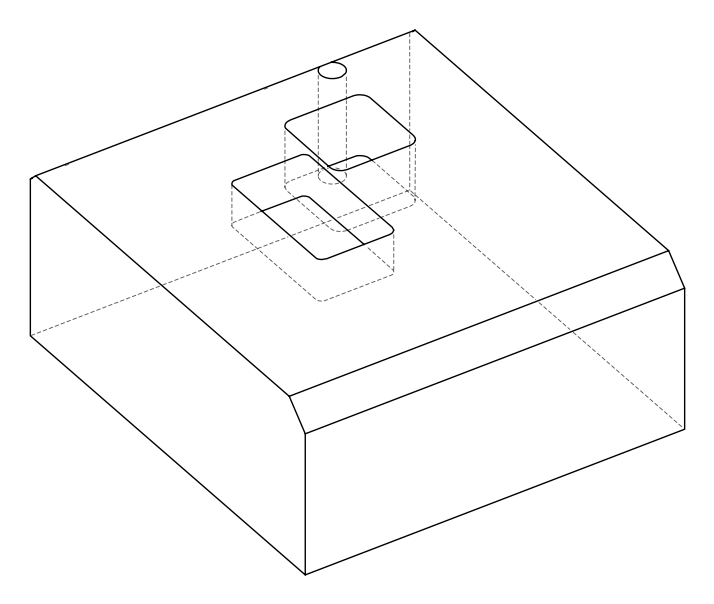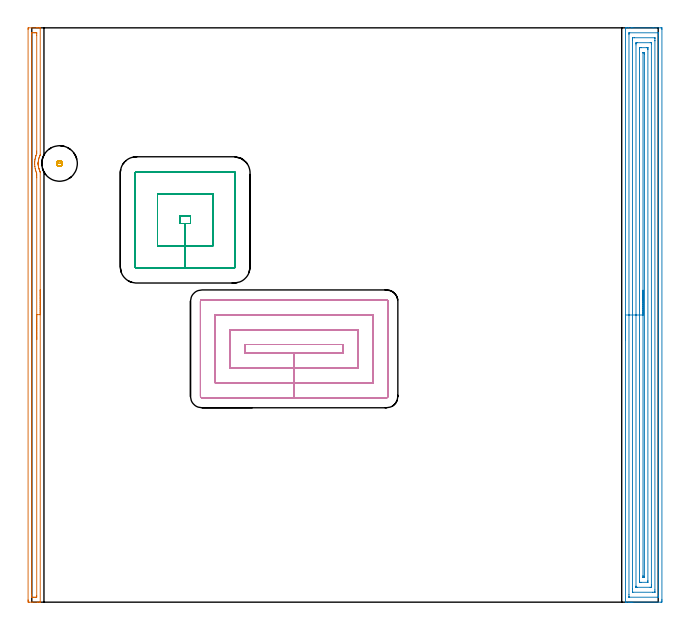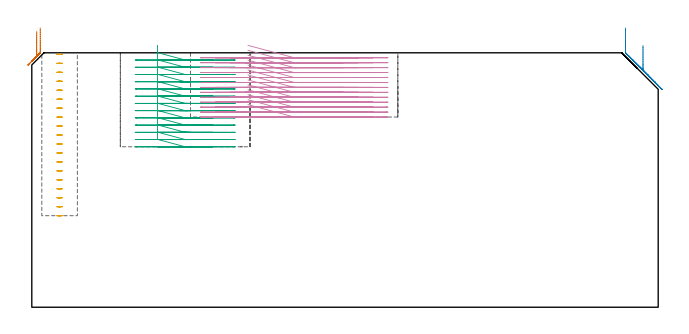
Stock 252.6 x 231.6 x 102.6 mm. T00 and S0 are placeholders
(PLAN: 5 operations, 3 tool changes, 42.9 min)
(1 AREA_MILL | FG_CHAMFER_SURFACE | UGT0205_001 | 3.89 min | 2785 mm3)
(2 AREA_MILL_1 | FG_CHAMFER_SURFACE_1 | UGT0205_001 | 11.32 min | 25024 mm3)
(3 MILL_RECTANGULAR_POCKET | POCKET_RECTANGULAR_STRAIGHT | NXT0201_011 | Follow Part, ap 3, ae 75% | 8.9 min | 99537 mm3)
(4 MILL_RECTANGULAR_POCKET_1 | POCKET_RECTANGULAR_STRAIGHT_1 | NXT0201_009 | Follow Part, ap 2, ae 75% | 17.96 min | 102399 mm3)
(5 MILL_BLIND_HOLE_FROM_SOLID_MATERIAL | STEP1POCKET | NXT0201_011 | Spiral | 0.84 min | 10552 mm3)
(TOOL UGT0205_001 | Chamfer Mill 20 x 3 x 45 deg. | D20 FL50 Z2)
(TOOL NXT0201_011 | ENDMILL 12mm [2P460-1200-NA 1630] | D12 FL38 Z6)
(TOOL NXT0201_009 | ENDMILL 8mm [2P460-0800-NA 1630] | D8 FL26 Z6)
(OP 1 AREA_MILL)
G17 G21 G94 G90
T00 M6
G54
G17 G0 G90 X3.4 Y125.936 S1061 M3
G43 Z112.6 H0
G94 G1 Y125.898 Z111.728 F250.
Y125.785 Z110.863
Y125.596 Z110.012
Y125.333 Z109.18
Y125. Z108.374
Y124.597 Z107.6
Y124.128 Z106.864
Y123.597 Z106.172
Y123.008 Z105.529
Y122.364 Z104.939
Y121.672 Z104.408
Y120.936 Z103.94
Y120.163 Z103.537
Y119.357 Z103.203
Y118.525 Z102.941
Y117.673 Z102.752
Y116.808 Z102.638
Y115.936 Z102.6
Y0.166
X3.397 Y0.01 Z102.588
X3.298 Y0.002 Z102.49
X3.194 Y0. Z102.393
X2.899 Z102.098
X2.254 Z101.448
X0.193 Z99.39
X-1.108 Z98.088
X-1.223 Y0.002 Z97.973
X-1.493 Y0.01 Z97.703
X-1.498 Y0.329 Z97.7
X-1.5 Y0.612
Y0.897
Y230.988
X-1.498 Y231.271
X-1.493 Y231.59 Z97.702
X-1.223 Y231.6 Z97.973
X1.931 Z101.127
X2.254 Z101.448
X2.899 Z102.098
X3.194 Z102.393
X3.298 Y231.598 Z102.49
X3.397 Y231.59 Z102.588
X3.4 Y231.434 Z102.6
Y180.537
X3.396 Y180.271 Z102.59
X3.306 Y180.091 Z102.502
X3.28 Y180.041 Z102.478
X3.164 Y179.773 Z102.364
X3.089 Y179.597 Z102.288
X2.941 Y179.198 Z102.137
X2.922 Y179.148 Z102.119
X2.792 Y178.704 Z101.988
X2.729 Y178.43 Z101.927
X2.701 Y178.305 Z101.898
X2.69 Y178.256 Z101.888
X2.661 Y178.08 Z101.86
X2.617 Y177.811 Z101.817
X2.576 Y177.412 Z101.774
X2.571 Y177.364 Z101.769
X2.558 Y177.141 Z101.757
X2.556 Y177.095 Z101.756
X2.555 Y177.041 Z101.753
X2.552 Y176.95 Z101.752
X2.551 Y176.918 Z101.751
X2.561 Y176.742 Z101.756
X2.566 Y176.681 Z101.755
X2.57 Y176.547 Z101.764
X2.571 Y176.519 Z101.765
X2.573 Y176.472 Z101.767
X2.599 Y176.202 Z101.792
X2.607 Y176.098 Z101.804
X2.614 Y176.025 Z101.811
X2.683 Y175.579 Z101.881
X2.782 Y175.132 Z101.98
X2.82 Y174.996 Z102.02
X2.833 Y174.951 Z102.032
X2.899 Y174.733 Z102.091
X2.912 Y174.687 Z102.105
X3.075 Y174.238 Z102.272
X3.263 Y173.795 Z102.462
X3.308 Y173.705 Z102.507
X3.388 Y173.547 Z102.582
X3.396 Y173.516 Z102.589
X3.402 Y173.46 Z102.598
X3.4 Y173.395 Z102.6
Y115.936
X1.986 Z101.186
X1.985 Y2.674 Z101.185
X1.984 Y2.398 Z101.184
X1.98 Y2.09 Z101.18
X1.979 Y2.021 Z101.179
X1.9 Y2.01 Z101.1
X1.769 Y2.003 Z100.969
X1.385 Y2.001 Z100.585
X0.903 Y2. Z100.103
X0.516 Z99.716
X0.032 Y2.002 Z99.232
X-0.061 Y2.008 Z99.139
X-0.079 Y2.01 Z99.121
X-0.081 Y2.042 Z99.119
X-0.084 Y2.121 Z99.116
X-0.085 Y2.398 Z99.115
X-0.086 Y3.016 Z99.114
X-0.085 Y228.926 Z99.115
X-0.084 Y229.202 Z99.116
X-0.081 Y229.51 Z99.119
X-0.079 Y229.579 Z99.121
X0. Y229.59 Z99.2
X0.131 Y229.597 Z99.331
X0.516 Y229.599 Z99.716
X0.997 Y229.6 Z100.197
X1.385 Z100.585
X1.868 Y229.598 Z101.068
X1.961 Y229.592 Z101.161
X1.979 Y229.589 Z101.179
X1.981 Y229.558 Z101.181
X1.984 Y229.479 Z101.184
X1.985 Y229.202 Z101.185
X1.986 Y228.584 Z101.186
Y181.877
X1.984 Y181.261 Z101.184
X1.981 Y180.984 Z101.181
X1.979 Y180.909 Z101.179
X1.959 Y180.839 Z101.159
X1.679 Y180.091 Z100.879
X1.635 Y179.962 Z100.835
X1.605 Y179.865 Z100.805
X1.411 Y179.171 Z100.611
X1.385 Y179.052 Z100.585
X1.272 Y178.421 Z100.472
X1.253 Y178.305 Z100.453
X1.175 Y177.627 Z100.375
X1.161 Y177.412 Z100.361
X1.148 Y176.763 Z100.348
X1.158 Y176.519 Z100.358
X1.214 Y175.802 Z100.414
X1.234 Y175.626 Z100.434
X1.385 Y174.746 Z100.585
X1.388 Y174.732 Z100.588
X1.523 Y174.223 Z100.723
X1.635 Y173.84 Z100.835
X1.778 Y173.436 Z100.978
X1.966 Y172.947 Z101.166
X1.98 Y172.336 Z101.18
X1.983 Y172.055 Z101.183
X1.985 Y171.437 Z101.185
X1.986 Y171.162 Z101.186
Y115.936
Y115.065 Z101.224
Y114.2 Z101.338
Y113.348 Z101.526
Y112.516 Z101.789
Y111.71 Z102.123
Y110.936 Z102.525
Y110.201 Z102.994
Y109.509 Z103.525
Y108.865 Z104.115
Y108.276 Z104.758
Y107.745 Z105.45
Y107.276 Z106.186
Y106.873 Z106.96
Y106.54 Z107.765
Y106.277 Z108.598
Y106.088 Z109.449
Y105.975 Z110.314
Y105.936 Z111.186
G0 Z112.6
M5
M2
(OP 2 AREA_MILL_1)
G17 G21 G94 G90
T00 M6
G54
G17 G0 G90 X239.4 Y105.8 S1061 M3
G43 Z112.6 H0
G94 G1 Y105.838 Z111.728 F250.
Y105.952 Z110.863
Y106.141 Z110.012
Y106.403 Z109.18
Y106.737 Z108.374
Y107.14 Z107.6
Y107.608 Z106.864
Y108.14 Z106.172
Y108.729 Z105.529
Y109.372 Z104.939
Y110.064 Z104.408
Y110.8 Z103.94
Y111.574 Z103.537
Y112.38 Z103.203
Y113.212 Z102.941
Y114.063 Z102.752
Y114.928 Z102.638
Y115.8 Z102.6
Y231.434
X239.402 Y231.59 Z102.588
X239.529 Y231.597 Z102.464
X239.663 Y231.6 Z102.337
X239.98 Z102.02
X240.629 Z101.366
X241.828 Z100.169
X242.378 Z99.616
X250.548 Z91.45
X253.746 Z88.251
X254.025 Y231.596 Z87.972
X254.092 Y231.59 Z87.905
X254.099 Y231.52 Z87.899
X254.1 Y230.988 Z87.9
Y1.144
X254.099 Y0.612 Z87.901
X254.096 Y0.254 Z87.902
X254.093 Y0.01 Z87.905
X253.746 Y0. Z88.251
X242.378 Z99.616
X241.828 Z100.169
X241.503 Z100.493
X240.953 Z101.043
X240.629 Z101.366
X239.663 Z102.337
X239.531 Z102.461
X239.459 Z102.532
X239.403 Y0.01 Z102.588
X239.4 Y0.165 Z102.6
Y115.8
X240.814 Z101.186
X240.815 Y229.012 Z101.185
X240.816 Y229.202 Z101.184
X240.82 Y229.553 Z101.18
X240.821 Y229.588 Z101.179
X240.88 Y229.592 Z101.12
X240.983 Y229.597 Z101.017
X241.114 Y229.599 Z100.886
X252.483 Z89.517
X252.633 Y229.593 Z89.367
X252.662 Y229.59 Z89.338
X252.679 Y229.582 Z89.321
X252.681 Y229.549 Z89.319
X252.684 Y229.393 Z89.316
X252.685 Y229.202 Z89.315
X252.686 Y228.499 Z89.314
X252.685 Y2.588 Z89.315
X252.684 Y2.398 Z89.316
X252.68 Y2.047 Z89.32
X252.679 Y2.012 Z89.321
X252.62 Y2.008 Z89.38
X252.517 Y2.003 Z89.483
X252.386 Y2. Z89.614
X241.017 Y2.001 Z100.983
X240.867 Y2.007 Z101.133
X240.838 Y2.01 Z101.162
X240.821 Y2.018 Z101.179
X240.819 Y2.051 Z101.181
X240.816 Y2.207 Z101.184
X240.815 Y2.398 Z101.185
X240.814 Y3.101 Z101.186
Y115.8
X242.228 Z99.772
X242.229 Y226.675 Z99.771
X242.231 Y227.416 Z99.769
X242.233 Y227.564 Z99.767
X242.235 Y227.583 Z99.765
X242.245 Y227.59 Z99.755
X242.288 Y227.594 Z99.712
X242.378 Y227.597 Z99.622
X243.072 Y227.6 Z98.928
X251.122 Y227.599 Z90.878
X251.182 Y227.598 Z90.818
X251.23 Y227.594 Z90.77
X251.258 Y227.591 Z90.742
X251.265 Y227.566 Z90.735
X251.268 Y227.416 Z90.732
X251.27 Y227.265 Z90.73
X251.271 Y226.523 Z90.729
X251.272 Y226.371 Z90.728
X251.271 Y4.925 Z90.729
X251.269 Y4.184 Z90.731
X251.267 Y4.036 Z90.733
X251.265 Y4.017 Z90.735
X251.256 Y4.01 Z90.744
X251.212 Y4.006 Z90.788
X251.122 Y4.003 Z90.878
X250.428 Y4. Z91.572
X242.378 Y4.001 Z99.622
X242.318 Y4.002 Z99.682
X242.27 Y4.006 Z99.73
X242.242 Y4.009 Z99.758
X242.235 Y4.034 Z99.765
X242.232 Y4.184 Z99.768
X242.23 Y4.335 Z99.77
X242.229 Y5.077 Z99.771
X242.228 Y5.229 Z99.772
Y115.8
X243.643 Z98.357
Y224.737
X243.644 Y225.23 Z98.356
X243.646 Y225.396 Z98.354
X243.65 Y225.527 Z98.35
X243.657 Y225.59 Z98.343
X244.156 Y225.6 Z97.844
X249.403 Z92.597
X249.79 Y225.594 Z92.21
X249.837 Y225.59 Z92.163
X249.851 Y225.586 Z92.149
X249.853 Y225.572 Z92.147
X249.856 Y225.517 Z92.144
X249.857 Y225.464 Z92.143
Y225.136
Y6.863
X249.856 Y6.37 Z92.144
X249.854 Y6.204 Z92.146
X249.85 Y6.073 Z92.15
X249.843 Y6.01 Z92.157
X249.344 Y6. Z92.656
X244.097 Z97.903
X243.71 Y6.006 Z98.29
X243.663 Y6.01 Z98.337
X243.649 Y6.014 Z98.351
X243.647 Y6.028 Z98.353
X243.644 Y6.083 Z98.356
X243.643 Y6.135 Z98.357
Y6.464
Y115.8
X245.057 Z96.943
Y222.951
X245.061 Y223.369 Z96.939
X245.064 Y223.576 Z96.936
X245.068 Y223.59 Z96.932
X245.094 Y223.594 Z96.906
X245.15 Y223.597 Z96.85
X245.241 Y223.6 Z96.759
X245.876 Z96.124
X247.864 Z94.136
X248.343 Y223.598 Z93.657
X248.392 Y223.596 Z93.608
X248.426 Y223.59 Z93.574
X248.436 Y223.586 Z93.564
X248.438 Y223.569 Z93.562
X248.441 Y223.383 Z93.559
X248.443 Y223.009 Z93.557
Y222.951
Y8.648
X248.439 Y8.231 Z93.561
X248.436 Y8.024 Z93.564
X248.432 Y8.01 Z93.568
X248.406 Y8.006 Z93.594
X248.35 Y8.003 Z93.65
X248.259 Y8. Z93.741
X245.636 Z96.364
X245.157 Y8.002 Z96.843
X245.108 Y8.004 Z96.892
X245.074 Y8.01 Z96.926
X245.064 Y8.014 Z96.936
X245.062 Y8.031 Z96.938
X245.059 Y8.217 Z96.941
X245.057 Y8.591 Z96.943
Y8.648
Y115.8
X246.471 Z95.529
Y221.45
X246.473 Y221.545 Z95.527
X246.475 Y221.578 Z95.525
X246.478 Y221.59 Z95.522
X246.485 Y221.593 Z95.515
X246.537 Y221.597 Z95.463
X246.75 Y221.599 Z95.25
X246.892 Y221.597 Z95.108
X247.005 Y221.593 Z94.995
X247.018 Y221.591 Z94.982
X247.022 Y221.579 Z94.978
X247.025 Y221.531 Z94.975
X247.028 Y221.45 Z94.972
X247.029 Y221.166 Z94.971
Y220.881
Y10.15
X247.027 Y10.055 Z94.973
X247.025 Y10.021 Z94.975
X247.022 Y10.01 Z94.978
X247.015 Y10.007 Z94.985
X246.963 Y10.003 Z95.037
X246.75 Y10.001 Z95.25
X246.608 Y10.003 Z95.392
X246.495 Y10.007 Z95.505
X246.482 Y10.009 Z95.518
X246.478 Y10.021 Z95.522
X246.475 Y10.068 Z95.525
X246.472 Y10.15 Z95.528
X246.471 Y10.434 Z95.529
Y10.719
Y115.8
Y116.672 Z95.567
Y117.536 Z95.681
Y118.388 Z95.87
Y119.22 Z96.132
Y120.026 Z96.466
Y120.8 Z96.869
Y121.536 Z97.337
Y122.228 Z97.868
Y122.871 Z98.458
Y123.46 Z99.101
Y123.991 Z99.793
Y124.46 Z100.529
Y124.863 Z101.303
Y125.197 Z102.109
Y125.459 Z102.941
Y125.648 Z103.792
Y125.762 Z104.657
Y125.8 Z105.529
G0 Z112.6
M5
M2
(OP 3 MILL_RECTANGULAR_POCKET)
G17 G21 G94 G90
T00 M6
G54
G17 G0 G90 X50.7 Y154.626 S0 M3
G43 Z112.6 H1
Z105.6
G94 G1 Y143.7 Z102.672 F250.
X61.85 Z99.685
Y152.7
X64. F500.
Y155.6
X59.7
Y152.7
X61.85
Y143.7
X73.
Y164.6
X50.7
Y143.7
X61.85
Y134.7
X81.5
G3 X82. Y135.2 R0.5
G1 Y173.1
G3 X81.5 Y173.6 R0.5
G1 X42.2
G3 X41.7 Y173.1 R0.5
G1 Y135.2
G3 X42.2 Y134.7 R0.5
G1 X61.85
X62.85
G0 X50.7 Y154.626 Z102.685
G1 Y143.7 Z99.757 F250.
X61.85 Z96.769
Y152.7
X64. F500.
Y155.6
X59.7
Y152.7
X61.85
Y143.7
X73.
Y164.6
X50.7
Y143.7
X61.85
Y134.7
X81.5
G3 X82. Y135.2 R0.5
G1 Y173.1
G3 X81.5 Y173.6 R0.5
G1 X42.2
G3 X41.7 Y173.1 R0.5
G1 Y135.2
G3 X42.2 Y134.7 R0.5
G1 X61.85
X62.85
G0 X50.7 Y154.626 Z99.769
G1 Y143.7 Z96.841 F250.
X61.85 Z93.854
Y152.7
X64. F500.
Y155.6
X59.7
Y152.7
X61.85
Y143.7
X73.
Y164.6
X50.7
Y143.7
X61.85
Y134.7
X81.5
G3 X82. Y135.2 R0.5
G1 Y173.1
G3 X81.5 Y173.6 R0.5
G1 X42.2
G3 X41.7 Y173.1 R0.5
G1 Y135.2
G3 X42.2 Y134.7 R0.5
G1 X61.85
X62.85
G0 X50.7 Y154.626 Z96.854
G1 Y143.7 Z93.926 F250.
X61.85 Z90.938
Y152.7
X64. F500.
Y155.6
X59.7
Y152.7
X61.85
Y143.7
X73.
Y164.6
X50.7
Y143.7
X61.85
Y134.7
X81.5
G3 X82. Y135.2 R0.5
G1 Y173.1
G3 X81.5 Y173.6 R0.5
G1 X42.2
G3 X41.7 Y173.1 R0.5
G1 Y135.2
G3 X42.2 Y134.7 R0.5
G1 X61.85
X62.85
G0 X50.7 Y154.626 Z93.938
G1 Y143.7 Z91.011 F250.
X61.85 Z88.023
Y152.7
X64. F500.
Y155.6
X59.7
Y152.7
X61.85
Y143.7
X73.
Y164.6
X50.7
Y143.7
X61.85
Y134.7
X81.5
G3 X82. Y135.2 R0.5
G1 Y173.1
G3 X81.5 Y173.6 R0.5
G1 X42.2
G3 X41.7 Y173.1 R0.5
G1 Y135.2
G3 X42.2 Y134.7 R0.5
G1 X61.85
X62.85
G0 X50.7 Y154.626 Z91.023
G1 Y143.7 Z88.095 F250.
X61.85 Z85.108
Y152.7
X64. F500.
Y155.6
X59.7
Y152.7
X61.85
Y143.7
X73.
Y164.6
X50.7
Y143.7
X61.85
Y134.7
X81.5
G3 X82. Y135.2 R0.5
G1 Y173.1
G3 X81.5 Y173.6 R0.5
G1 X42.2
G3 X41.7 Y173.1 R0.5
G1 Y135.2
G3 X42.2 Y134.7 R0.5
G1 X61.85
X62.85
G0 X50.7 Y154.626 Z88.108
G1 Y143.7 Z85.18 F250.
X61.85 Z82.192
Y152.7
X64. F500.
Y155.6
X59.7
Y152.7
X61.85
Y143.7
X73.
Y164.6
X50.7
Y143.7
X61.85
Y134.7
X81.5
G3 X82. Y135.2 R0.5
G1 Y173.1
G3 X81.5 Y173.6 R0.5
G1 X42.2
G3 X41.7 Y173.1 R0.5
G1 Y135.2
G3 X42.2 Y134.7 R0.5
G1 X61.85
X62.85
G0 X50.7 Y154.626 Z85.192
G1 Y143.7 Z82.265 F250.
X61.85 Z79.277
Y152.7
X64. F500.
Y155.6
X59.7
Y152.7
X61.85
Y143.7
X73.
Y164.6
X50.7
Y143.7
X61.85
Y134.7
X81.5
G3 X82. Y135.2 R0.5
G1 Y173.1
G3 X81.5 Y173.6 R0.5
G1 X42.2
G3 X41.7 Y173.1 R0.5
G1 Y135.2
G3 X42.2 Y134.7 R0.5
G1 X61.85
X62.85
G0 X50.7 Y154.626 Z82.277
G1 Y143.7 Z79.349 F250.
X61.85 Z76.362
Y152.7
X64. F500.
Y155.6
X59.7
Y152.7
X61.85
Y143.7
X73.
Y164.6
X50.7
Y143.7
X61.85
Y134.7
X81.5
G3 X82. Y135.2 R0.5
G1 Y173.1
G3 X81.5 Y173.6 R0.5
G1 X42.2
G3 X41.7 Y173.1 R0.5
G1 Y135.2
G3 X42.2 Y134.7 R0.5
G1 X61.85
X62.85
G0 X50.7 Y154.626 Z79.362
G1 Y143.7 Z76.434 F250.
X61.85 Z73.446
Y152.7
X64. F500.
Y155.6
X59.7
Y152.7
X61.85
Y143.7
X73.
Y164.6
X50.7
Y143.7
X61.85
Y134.7
X81.5
G3 X82. Y135.2 R0.5
G1 Y173.1
G3 X81.5 Y173.6 R0.5
G1 X42.2
G3 X41.7 Y173.1 R0.5
G1 Y135.2
G3 X42.2 Y134.7 R0.5
G1 X61.85
X62.85
G0 X50.7 Y154.626 Z76.446
G1 Y143.7 Z73.518 F250.
X61.85 Z70.531
Y152.7
X64. F500.
Y155.6
X59.7
Y152.7
X61.85
Y143.7
X73.
Y164.6
X50.7
Y143.7
X61.85
Y134.7
X81.5
G3 X82. Y135.2 R0.5
G1 Y173.1
G3 X81.5 Y173.6 R0.5
G1 X42.2
G3 X41.7 Y173.1 R0.5
G1 Y135.2
G3 X42.2 Y134.7 R0.5
G1 X61.85
X62.85
G0 X50.7 Y154.626 Z73.531
G1 Y143.7 Z70.603 F250.
X61.85 Z67.615
Y152.7
X64. F500.
Y155.6
X59.7
Y152.7
X61.85
Y143.7
X73.
Y164.6
X50.7
Y143.7
X61.85
Y134.7
X81.5
G3 X82. Y135.2 R0.5
G1 Y173.1
G3 X81.5 Y173.6 R0.5
G1 X42.2
G3 X41.7 Y173.1 R0.5
G1 Y135.2
G3 X42.2 Y134.7 R0.5
G1 X61.85
X62.85
G0 X50.7 Y154.626 Z70.615
G1 Y143.7 Z67.688 F250.
X61.85 Z64.7
Y152.7
X64. F500.
Y155.6
X59.7
Y152.7
X61.85
Y143.7
X73.
Y164.6
X50.7
Y143.7
X61.85
Y134.7
X81.5
G3 X82. Y135.2 R0.5
G1 Y173.1
G3 X81.5 Y173.6 R0.5
G1 X42.2
G3 X41.7 Y173.1 R0.5
G1 Y135.2
G3 X42.2 Y134.7 R0.5
G1 X61.85
X62.85
G0 Z112.6
M5
M2
(OP 4 MILL_RECTANGULAR_POCKET_1)
G17 G21 G94 G90
T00 M6
G54
G17 G0 G90 X87.168 Y100.4 S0 M3
G43 Z112.6 H1
Z105.6
G94 G1 X105.8 Z100.608 F250.
X125.6 F500.
Y103.9
X86.
Y100.4
X105.8
Y94.4
X131.6
Y109.9
X80.
Y94.4
X105.8
Y88.4
X137.6
Y115.9
X74.
Y88.4
X105.8
Y82.4
X143.
G3 X143.6 Y83. R0.6
G1 Y121.3
G3 X143. Y121.9 R0.6
G1 X68.6
G3 X68. Y121.3 R0.6
G1 Y83.
G3 X68.6 Y82.4 R0.6
G1 X105.8
X106.8
G0 X87.168 Y100.4 Z103.608
G1 X105.8 Z98.615 F250.
X125.6 F500.
Y103.9
X86.
Y100.4
X105.8
Y94.4
X131.6
Y109.9
X80.
Y94.4
X105.8
Y88.4
X137.6
Y115.9
X74.
Y88.4
X105.8
Y82.4
X143.
G3 X143.6 Y83. R0.6
G1 Y121.3
G3 X143. Y121.9 R0.6
G1 X68.6
G3 X68. Y121.3 R0.6
G1 Y83.
G3 X68.6 Y82.4 R0.6
G1 X105.8
X106.8
G0 X87.168 Y100.4 Z101.615
G1 X105.8 Z96.623 F250.
X125.6 F500.
Y103.9
X86.
Y100.4
X105.8
Y94.4
X131.6
Y109.9
X80.
Y94.4
X105.8
Y88.4
X137.6
Y115.9
X74.
Y88.4
X105.8
Y82.4
X143.
G3 X143.6 Y83. R0.6
G1 Y121.3
G3 X143. Y121.9 R0.6
G1 X68.6
G3 X68. Y121.3 R0.6
G1 Y83.
G3 X68.6 Y82.4 R0.6
G1 X105.8
X106.8
G0 X87.168 Y100.4 Z99.623
G1 X105.8 Z94.631 F250.
X125.6 F500.
Y103.9
X86.
Y100.4
X105.8
Y94.4
X131.6
Y109.9
X80.
Y94.4
X105.8
Y88.4
X137.6
Y115.9
X74.
Y88.4
X105.8
Y82.4
X143.
G3 X143.6 Y83. R0.6
G1 Y121.3
G3 X143. Y121.9 R0.6
G1 X68.6
G3 X68. Y121.3 R0.6
G1 Y83.
G3 X68.6 Y82.4 R0.6
G1 X105.8
X106.8
G0 X87.168 Y100.4 Z97.631
G1 X105.8 Z92.638 F250.
X125.6 F500.
Y103.9
X86.
Y100.4
X105.8
Y94.4
X131.6
Y109.9
X80.
Y94.4
X105.8
Y88.4
X137.6
Y115.9
X74.
Y88.4
X105.8
Y82.4
X143.
G3 X143.6 Y83. R0.6
G1 Y121.3
G3 X143. Y121.9 R0.6
G1 X68.6
G3 X68. Y121.3 R0.6
G1 Y83.
G3 X68.6 Y82.4 R0.6
G1 X105.8
X106.8
G0 X87.168 Y100.4 Z95.638
G1 X105.8 Z90.646 F250.
X125.6 F500.
Y103.9
X86.
Y100.4
X105.8
Y94.4
X131.6
Y109.9
X80.
Y94.4
X105.8
Y88.4
X137.6
Y115.9
X74.
Y88.4
X105.8
Y82.4
X143.
G3 X143.6 Y83. R0.6
G1 Y121.3
G3 X143. Y121.9 R0.6
G1 X68.6
G3 X68. Y121.3 R0.6
G1 Y83.
G3 X68.6 Y82.4 R0.6
G1 X105.8
X106.8
G0 X87.168 Y100.4 Z93.646
G1 X105.8 Z88.654 F250.
X125.6 F500.
Y103.9
X86.
Y100.4
X105.8
Y94.4
X131.6
Y109.9
X80.
Y94.4
X105.8
Y88.4
X137.6
Y115.9
X74.
Y88.4
X105.8
Y82.4
X143.
G3 X143.6 Y83. R0.6
G1 Y121.3
G3 X143. Y121.9 R0.6
G1 X68.6
G3 X68. Y121.3 R0.6
G1 Y83.
G3 X68.6 Y82.4 R0.6
G1 X105.8
X106.8
G0 X87.168 Y100.4 Z91.654
G1 X105.8 Z86.662 F250.
X125.6 F500.
Y103.9
X86.
Y100.4
X105.8
Y94.4
X131.6
Y109.9
X80.
Y94.4
X105.8
Y88.4
X137.6
Y115.9
X74.
Y88.4
X105.8
Y82.4
X143.
G3 X143.6 Y83. R0.6
G1 Y121.3
G3 X143. Y121.9 R0.6
G1 X68.6
G3 X68. Y121.3 R0.6
G1 Y83.
G3 X68.6 Y82.4 R0.6
G1 X105.8
X106.8
G0 X87.168 Y100.4 Z89.662
G1 X105.8 Z84.669 F250.
X125.6 F500.
Y103.9
X86.
Y100.4
X105.8
Y94.4
X131.6
Y109.9
X80.
Y94.4
X105.8
Y88.4
X137.6
Y115.9
X74.
Y88.4
X105.8
Y82.4
X143.
G3 X143.6 Y83. R0.6
G1 Y121.3
G3 X143. Y121.9 R0.6
G1 X68.6
G3 X68. Y121.3 R0.6
G1 Y83.
G3 X68.6 Y82.4 R0.6
G1 X105.8
X106.8
G0 X87.168 Y100.4 Z87.669
G1 X105.8 Z82.677 F250.
X125.6 F500.
Y103.9
X86.
Y100.4
X105.8
Y94.4
X131.6
Y109.9
X80.
Y94.4
X105.8
Y88.4
X137.6
Y115.9
X74.
Y88.4
X105.8
Y82.4
X143.
G3 X143.6 Y83. R0.6
G1 Y121.3
G3 X143. Y121.9 R0.6
G1 X68.6
G3 X68. Y121.3 R0.6
G1 Y83.
G3 X68.6 Y82.4 R0.6
G1 X105.8
X106.8
G0 X87.168 Y100.4 Z85.677
G1 X105.8 Z80.685 F250.
X125.6 F500.
Y103.9
X86.
Y100.4
X105.8
Y94.4
X131.6
Y109.9
X80.
Y94.4
X105.8
Y88.4
X137.6
Y115.9
X74.
Y88.4
X105.8
Y82.4
X143.
G3 X143.6 Y83. R0.6
G1 Y121.3
G3 X143. Y121.9 R0.6
G1 X68.6
G3 X68. Y121.3 R0.6
G1 Y83.
G3 X68.6 Y82.4 R0.6
G1 X105.8
X106.8
G0 X87.168 Y100.4 Z83.685
G1 X105.8 Z78.692 F250.
X125.6 F500.
Y103.9
X86.
Y100.4
X105.8
Y94.4
X131.6
Y109.9
X80.
Y94.4
X105.8
Y88.4
X137.6
Y115.9
X74.
Y88.4
X105.8
Y82.4
X143.
G3 X143.6 Y83. R0.6
G1 Y121.3
G3 X143. Y121.9 R0.6
G1 X68.6
G3 X68. Y121.3 R0.6
G1 Y83.
G3 X68.6 Y82.4 R0.6
G1 X105.8
X106.8
G0 X87.168 Y100.4 Z81.692
G1 X105.8 Z76.7 F250.
X125.6 F500.
Y103.9
X86.
Y100.4
X105.8
Y94.4
X131.6
Y109.9
X80.
Y94.4
X105.8
Y88.4
X137.6
Y115.9
X74.
Y88.4
X105.8
Y82.4
X143.
G3 X143.6 Y83. R0.6
G1 Y121.3
G3 X143. Y121.9 R0.6
G1 X68.6
G3 X68. Y121.3 R0.6
G1 Y83.
G3 X68.6 Y82.4 R0.6
G1 X105.8
X106.8
G0 Z112.6
M5
M2
(OP 5 MILL_BLIND_HOLE_FROM_SOLID_MATERIAL)
G17 G21 G94 G90
T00 M6
G54
G17 G0 G90 X11.2 Y176.9 S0 M3
G43 Z112.6 H1
Z101.984
G94 G3 X11.775 Y177.475 R0.575 F250.
X11.2 Y178.05 R0.575
X10.05 Y176.9 R1.15
X11.2 Y178.05 R-1.15
X10.625 Y177.475 R0.575
X11.2 Y176.9 R0.575
G0 Z98.368
G3 X11.775 Y177.475 R0.575
X11.2 Y178.05 R0.575
X10.05 Y176.9 R1.15
X11.2 Y178.05 R-1.15
X10.625 Y177.475 R0.575
X11.2 Y176.9 R0.575
G0 Z94.753
G3 X11.775 Y177.475 R0.575
X11.2 Y178.05 R0.575
X10.05 Y176.9 R1.15
X11.2 Y178.05 R-1.15
X10.625 Y177.475 R0.575
X11.2 Y176.9 R0.575
G0 Z91.137
G3 X11.775 Y177.475 R0.575
X11.2 Y178.05 R0.575
X10.05 Y176.9 R1.15
X11.2 Y178.05 R-1.15
X10.625 Y177.475 R0.575
X11.2 Y176.9 R0.575
G0 Z87.521
G3 X11.775 Y177.475 R0.575
X11.2 Y178.05 R0.575
X10.05 Y176.9 R1.15
X11.2 Y178.05 R-1.15
X10.625 Y177.475 R0.575
X11.2 Y176.9 R0.575
G0 Z83.905
G3 X11.775 Y177.475 R0.575
X11.2 Y178.05 R0.575
X10.05 Y176.9 R1.15
X11.2 Y178.05 R-1.15
X10.625 Y177.475 R0.575
X11.2 Y176.9 R0.575
G0 Z80.289
G3 X11.775 Y177.475 R0.575
X11.2 Y178.05 R0.575
X10.05 Y176.9 R1.15
X11.2 Y178.05 R-1.15
X10.625 Y177.475 R0.575
X11.2 Y176.9 R0.575
G0 Z76.674
G3 X11.775 Y177.475 R0.575
X11.2 Y178.05 R0.575
X10.05 Y176.9 R1.15
X11.2 Y178.05 R-1.15
X10.625 Y177.475 R0.575
X11.2 Y176.9 R0.575
G0 Z73.058
G3 X11.775 Y177.475 R0.575
X11.2 Y178.05 R0.575
X10.05 Y176.9 R1.15
X11.2 Y178.05 R-1.15
X10.625 Y177.475 R0.575
X11.2 Y176.9 R0.575
G0 Z69.442
G3 X11.775 Y177.475 R0.575
X11.2 Y178.05 R0.575
X10.05 Y176.9 R1.15
X11.2 Y178.05 R-1.15
X10.625 Y177.475 R0.575
X11.2 Y176.9 R0.575
G0 Z65.826
G3 X11.775 Y177.475 R0.575
X11.2 Y178.05 R0.575
X10.05 Y176.9 R1.15
X11.2 Y178.05 R-1.15
X10.625 Y177.475 R0.575
X11.2 Y176.9 R0.575
G0 Z62.211
G3 X11.775 Y177.475 R0.575
X11.2 Y178.05 R0.575
X10.05 Y176.9 R1.15
X11.2 Y178.05 R-1.15
X10.625 Y177.475 R0.575
X11.2 Y176.9 R0.575
G0 Z58.595
G3 X11.775 Y177.475 R0.575
X11.2 Y178.05 R0.575
X10.05 Y176.9 R1.15
X11.2 Y178.05 R-1.15
X10.625 Y177.475 R0.575
X11.2 Y176.9 R0.575
G0 Z54.979
G3 X11.775 Y177.475 R0.575
X11.2 Y178.05 R0.575
X10.05 Y176.9 R1.15
X11.2 Y178.05 R-1.15
X10.625 Y177.475 R0.575
X11.2 Y176.9 R0.575
G0 Z51.363
G3 X11.775 Y177.475 R0.575
X11.2 Y178.05 R0.575
X10.05 Y176.9 R1.15
X11.2 Y178.05 R-1.15
X10.625 Y177.475 R0.575
X11.2 Y176.9 R0.575
G0 Z47.747
G3 X11.775 Y177.475 R0.575
X11.2 Y178.05 R0.575
X10.05 Y176.9 R1.15
X11.2 Y178.05 R-1.15
X10.625 Y177.475 R0.575
X11.2 Y176.9 R0.575
G0 Z44.132
G3 X11.775 Y177.475 R0.575
X11.2 Y178.05 R0.575
X10.05 Y176.9 R1.15
X11.2 Y178.05 R-1.15
X10.625 Y177.475 R0.575
X11.2 Y176.9 R0.575
G0 Z40.516
G3 X11.775 Y177.475 R0.575
X11.2 Y178.05 R0.575
X10.05 Y176.9 R1.15
X11.2 Y178.05 R-1.15
X10.625 Y177.475 R0.575
X11.2 Y176.9 R0.575
G0 Z36.9
G3 X11.775 Y177.475 R0.575
X11.2 Y178.05 R0.575
X10.05 Y176.9 R1.15
X11.2 Y178.05 R-1.15
X10.625 Y177.475 R0.575
X11.2 Y176.9 R0.575
G0 Z112.6
M5
M2
